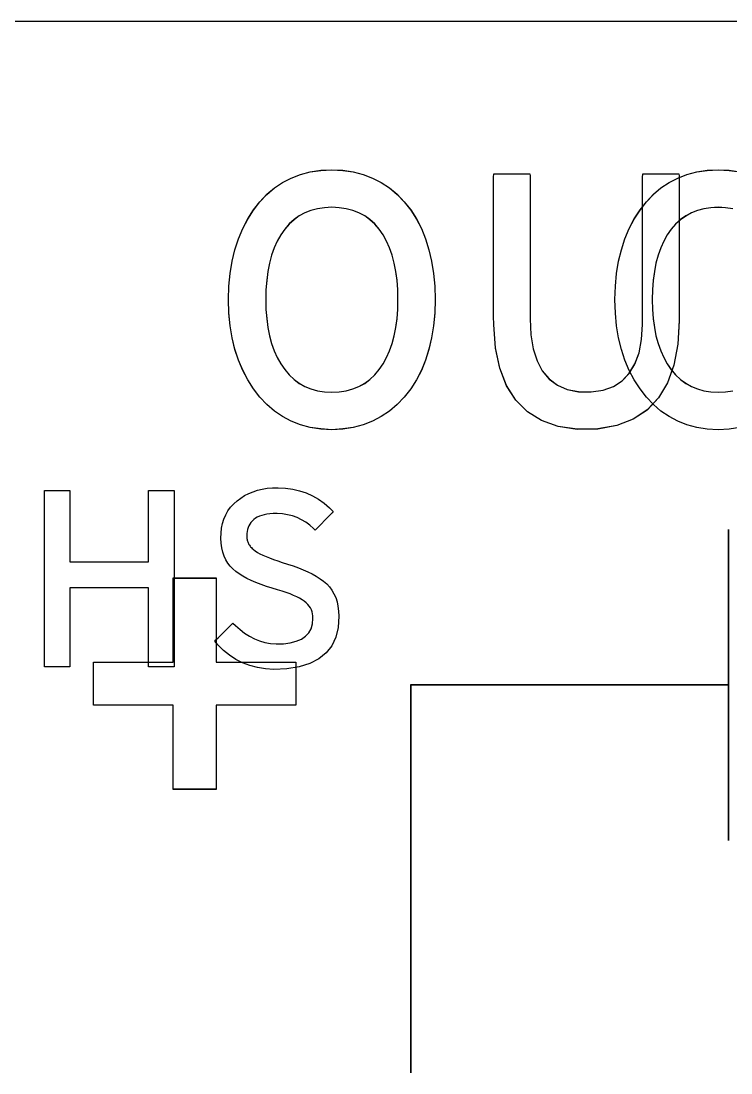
# Model space of a CAD drawing. Extents: x 1 to 47.7, y 0.2 to 35.
# Drawn here: x 27.9248 to 28.1985, y 10.189 to 10.5947 of the extents above; entities that cross this region are included whole.
import ezdxf

# ---------------------------------------------------------------- set-up
doc = ezdxf.new("R2010")
doc.units = 0
doc.header["$MEASUREMENT"] = 0
for name, color, linetype in [('7_2___8__INDEPENDENT_INPUT', 7, 'CONTINUOUS'), ('7_3___8__OPTOISO_INDEPENDE', 7, 'CONTINUOUS'), ('7_4___24__OPTOISO_INDEPEND', 7, 'CONTINUOUS'), ('7_5___8__INDEPENDENT_INPUT', 7, 'CONTINUOUS'), ('7_6____8__INDEPENDENT_INPU', 7, 'CONTINUOUS'), ('7_7____8__OPTOISO_INDEPEND', 7, 'CONTINUOUS'), ('7_8____8__OPTOISO_INDEPEND', 7, 'CONTINUOUS'), ('8_0_____DWG', 7, 'CONTINUOUS')]:
    doc.layers.add(name, color=color, linetype=linetype)

msp = doc.modelspace()

# ---------------------------------------------------------------- linework, layer by layer
at = {"layer": '7_2___8__INDEPENDENT_INPUT'}
for points in [[(28.0845, 10.48728), (28.08432, 10.48211), (28.08386, 10.47718), (28.08311, 10.47251), (28.08207, 10.46809), (28.08075, 10.46391), (28.07914, 10.45999), (28.07724, 10.45631), (28.07505, 10.45289), (28.07257, 10.44969), (28.06983, 10.4468), (28.06687, 10.4443), (28.0637, 10.44216), (28.06031, 10.4404), (28.0567, 10.43901), (28.05287, 10.438), (28.04882, 10.43736), (28.04456, 10.43709), (28.04032, 10.43736), (28.03632, 10.438), (28.03253, 10.43901), (28.02896, 10.4404), (28.02562, 10.44216), (28.02249, 10.4443), (28.01959, 10.4468), (28.01691, 10.44969), (28.01442, 10.45289), (28.01218, 10.45631), (28.01024, 10.45999), (28.00859, 10.46391), (28.00723, 10.46809), (28.00617, 10.47251), (28.0054, 10.47718), (28.00493, 10.48211), (28.00475, 10.48728), (28.00493, 10.49245), (28.0054, 10.49738), (28.00617, 10.50207), (28.00723, 10.50651), (28.00859, 10.51071), (28.01024, 10.51467), (28.01218, 10.51838), (28.01442, 10.52185), (28.01691, 10.52505), (28.01959, 10.52789), (28.02249, 10.53035), (28.02562, 10.53245), (28.02896, 10.53418), (28.03253, 10.53554), (28.03632, 10.53653), (28.04032, 10.53714), (28.04456, 10.53739), (28.04882, 10.53714), (28.05287, 10.53653), (28.0567, 10.53554), (28.06031, 10.53418), (28.0637, 10.53245), (28.06687, 10.53035), (28.06983, 10.52789), (28.07257, 10.52505), (28.07505, 10.52185), (28.07724, 10.51838), (28.07914, 10.51467), (28.08075, 10.51071), (28.08207, 10.50651), (28.08311, 10.50207), (28.08386, 10.49738), (28.08432, 10.49245)], [(28.17856, 10.47916), (28.178, 10.47004), (28.17648, 10.46204), (28.17401, 10.45515), (28.17057, 10.44936), (28.16617, 10.4447), (28.16081, 10.44114), (28.1545, 10.43869), (28.14722, 10.43736), (28.13919, 10.43724), (28.13185, 10.43838), (28.12546, 10.44064), (28.12001, 10.44401), (28.11552, 10.44849), (28.11198, 10.45409), (28.10938, 10.4608), (28.10774, 10.46862), (28.10704, 10.47756), (28.10701, 10.48085), (28.10701, 10.48585), (28.10701, 10.49351), (28.10701, 10.50276), (28.10701, 10.51255), (28.10701, 10.5218), (28.10701, 10.52946), (28.10701, 10.53446), (28.10704, 10.53583), (28.10776, 10.53583), (28.10931, 10.53583), (28.11142, 10.53583), (28.11382, 10.53583), (28.11625, 10.53583), (28.11844, 10.53583), (28.12012, 10.53583), (28.12103, 10.53583), (28.12112, 10.53505), (28.12112, 10.53074), (28.12112, 10.52357), (28.12112, 10.51461), (28.12112, 10.50491), (28.12112, 10.49553), (28.12112, 10.48751), (28.12112, 10.48193), (28.12112, 10.47984), (28.12141, 10.47369), (28.12229, 10.4683), (28.12374, 10.46367), (28.12578, 10.45978), (28.1284, 10.45665), (28.1316, 10.45427), (28.13539, 10.45264), (28.13976, 10.45176), (28.14465, 10.45168), (28.14922, 10.45238), (28.15318, 10.45381), (28.15655, 10.45596), (28.15933, 10.45884), (28.1615, 10.46245), (28.16308, 10.46679), (28.16407, 10.47185), (28.16445, 10.47764), (28.16446, 10.48028), (28.16446, 10.48533), (28.16446, 10.49307), (28.16446, 10.50242), (28.16446, 10.51231), (28.16446, 10.52166), (28.16446, 10.52939), (28.16446, 10.53445), (28.16448, 10.53583), (28.1652, 10.53583), (28.16675, 10.53583), (28.16886, 10.53583), (28.17126, 10.53583), (28.17369, 10.53583), (28.17588, 10.53583), (28.17756, 10.53583), (28.17847, 10.53583), (28.17856, 10.53505), (28.17856, 10.53068), (28.17856, 10.52343), (28.17856, 10.51436), (28.17856, 10.50454), (28.17856, 10.49504), (28.17856, 10.48693), (28.17856, 10.48128)], [(28.07012, 10.48728), (28.07003, 10.4911), (28.06977, 10.49472), (28.06932, 10.49814), (28.0687, 10.50137), (28.0679, 10.5044), (28.06691, 10.50723), (28.06575, 10.50986), (28.06442, 10.5123), (28.0629, 10.5145), (28.0612, 10.51644), (28.05933, 10.51812), (28.05729, 10.51955), (28.05508, 10.52073), (28.0527, 10.52165), (28.05016, 10.52232), (28.04744, 10.52273), (28.04456, 10.52289), (28.04173, 10.52273), (28.03907, 10.52232), (28.03656, 10.52165), (28.03422, 10.52073), (28.03204, 10.51955), (28.03003, 10.51812), (28.02817, 10.51644), (28.02648, 10.5145), (28.02494, 10.5123), (28.02357, 10.50986), (28.02239, 10.50723), (28.02139, 10.5044), (28.02058, 10.50137), (28.01994, 10.49814), (28.01949, 10.49472), (28.01922, 10.4911), (28.01912, 10.48728), (28.01922, 10.4835), (28.01949, 10.47993), (28.01994, 10.47654), (28.02058, 10.47335), (28.02139, 10.47035), (28.02239, 10.46755), (28.02357, 10.46494), (28.02494, 10.46252), (28.02648, 10.46027), (28.02817, 10.45824), (28.03003, 10.45648), (28.03204, 10.45499), (28.03422, 10.45377), (28.03656, 10.45282), (28.03907, 10.45214), (28.04173, 10.45173), (28.04456, 10.4516), (28.04744, 10.45173), (28.05016, 10.45214), (28.0527, 10.45282), (28.05508, 10.45377), (28.05729, 10.45499), (28.05933, 10.45648), (28.0612, 10.45824), (28.0629, 10.46027), (28.06442, 10.46252), (28.06575, 10.46494), (28.06691, 10.46755), (28.0679, 10.47035), (28.0687, 10.47335), (28.06932, 10.47654), (28.06977, 10.47993), (28.07003, 10.4835)]]:
    msp.add_lwpolyline(points, close=True, dxfattribs=at)
for points in [[(28.19752, 10.39861), (28.19752, 10.27862)], [(28.19752, 10.33862), (28.07502, 10.33862), (28.07502, 10.18898)]]:
    msp.add_lwpolyline(points, dxfattribs=at)
at = {"layer": '7_3___8__OPTOISO_INDEPENDE'}
for points in [[(28.0845, 10.48728), (28.08432, 10.48211), (28.08386, 10.47718), (28.08311, 10.47251), (28.08207, 10.46809), (28.08075, 10.46391), (28.07914, 10.45999), (28.07724, 10.45631), (28.07505, 10.45289), (28.07257, 10.44969), (28.06983, 10.4468), (28.06687, 10.4443), (28.0637, 10.44216), (28.06031, 10.4404), (28.0567, 10.43901), (28.05287, 10.438), (28.04882, 10.43736), (28.04456, 10.43709), (28.04032, 10.43736), (28.03632, 10.438), (28.03253, 10.43901), (28.02896, 10.4404), (28.02562, 10.44216), (28.02249, 10.4443), (28.01959, 10.4468), (28.01691, 10.44969), (28.01442, 10.45289), (28.01218, 10.45631), (28.01024, 10.45999), (28.00859, 10.46391), (28.00723, 10.46809), (28.00617, 10.47251), (28.0054, 10.47718), (28.00493, 10.48211), (28.00475, 10.48728), (28.00493, 10.49245), (28.0054, 10.49738), (28.00617, 10.50207), (28.00723, 10.50651), (28.00859, 10.51071), (28.01024, 10.51467), (28.01218, 10.51838), (28.01442, 10.52185), (28.01691, 10.52505), (28.01959, 10.52789), (28.02249, 10.53035), (28.02562, 10.53245), (28.02896, 10.53418), (28.03253, 10.53554), (28.03632, 10.53653), (28.04032, 10.53714), (28.04456, 10.53739), (28.04882, 10.53714), (28.05287, 10.53653), (28.0567, 10.53554), (28.06031, 10.53418), (28.0637, 10.53245), (28.06687, 10.53035), (28.06983, 10.52789), (28.07257, 10.52505), (28.07505, 10.52185), (28.07724, 10.51838), (28.07914, 10.51467), (28.08075, 10.51071), (28.08207, 10.50651), (28.08311, 10.50207), (28.08386, 10.49738), (28.08432, 10.49245)], [(28.17856, 10.47916), (28.178, 10.47004), (28.17648, 10.46204), (28.17401, 10.45515), (28.17057, 10.44936), (28.16617, 10.4447), (28.16081, 10.44114), (28.1545, 10.43869), (28.14722, 10.43736), (28.13919, 10.43724), (28.13185, 10.43838), (28.12546, 10.44064), (28.12001, 10.44401), (28.11552, 10.44849), (28.11198, 10.45409), (28.10938, 10.4608), (28.10774, 10.46862), (28.10704, 10.47756), (28.10701, 10.48085), (28.10701, 10.48585), (28.10701, 10.49351), (28.10701, 10.50276), (28.10701, 10.51255), (28.10701, 10.5218), (28.10701, 10.52946), (28.10701, 10.53446), (28.10704, 10.53583), (28.10776, 10.53583), (28.10931, 10.53583), (28.11142, 10.53583), (28.11382, 10.53583), (28.11625, 10.53583), (28.11844, 10.53583), (28.12012, 10.53583), (28.12103, 10.53583), (28.12112, 10.53505), (28.12112, 10.53074), (28.12112, 10.52357), (28.12112, 10.51461), (28.12112, 10.50491), (28.12112, 10.49553), (28.12112, 10.48751), (28.12112, 10.48193), (28.12112, 10.47984), (28.12141, 10.47369), (28.12229, 10.4683), (28.12374, 10.46367), (28.12578, 10.45978), (28.1284, 10.45665), (28.1316, 10.45427), (28.13539, 10.45264), (28.13976, 10.45176), (28.14465, 10.45168), (28.14922, 10.45238), (28.15318, 10.45381), (28.15655, 10.45596), (28.15933, 10.45884), (28.1615, 10.46245), (28.16308, 10.46679), (28.16407, 10.47185), (28.16445, 10.47764), (28.16446, 10.48028), (28.16446, 10.48533), (28.16446, 10.49307), (28.16446, 10.50242), (28.16446, 10.51231), (28.16446, 10.52166), (28.16446, 10.52939), (28.16446, 10.53445), (28.16448, 10.53583), (28.1652, 10.53583), (28.16675, 10.53583), (28.16886, 10.53583), (28.17126, 10.53583), (28.17369, 10.53583), (28.17588, 10.53583), (28.17756, 10.53583), (28.17847, 10.53583), (28.17856, 10.53505), (28.17856, 10.53068), (28.17856, 10.52343), (28.17856, 10.51436), (28.17856, 10.50454), (28.17856, 10.49504), (28.17856, 10.48693), (28.17856, 10.48128)], [(28.07012, 10.48728), (28.07003, 10.4911), (28.06977, 10.49472), (28.06932, 10.49814), (28.0687, 10.50137), (28.0679, 10.5044), (28.06691, 10.50723), (28.06575, 10.50986), (28.06442, 10.5123), (28.0629, 10.5145), (28.0612, 10.51644), (28.05933, 10.51812), (28.05729, 10.51955), (28.05508, 10.52073), (28.0527, 10.52165), (28.05016, 10.52232), (28.04744, 10.52273), (28.04456, 10.52289), (28.04173, 10.52273), (28.03907, 10.52232), (28.03656, 10.52165), (28.03422, 10.52073), (28.03204, 10.51955), (28.03003, 10.51812), (28.02817, 10.51644), (28.02648, 10.5145), (28.02494, 10.5123), (28.02357, 10.50986), (28.02239, 10.50723), (28.02139, 10.5044), (28.02058, 10.50137), (28.01994, 10.49814), (28.01949, 10.49472), (28.01922, 10.4911), (28.01912, 10.48728), (28.01922, 10.4835), (28.01949, 10.47993), (28.01994, 10.47654), (28.02058, 10.47335), (28.02139, 10.47035), (28.02239, 10.46755), (28.02357, 10.46494), (28.02494, 10.46252), (28.02648, 10.46027), (28.02817, 10.45824), (28.03003, 10.45648), (28.03204, 10.45499), (28.03422, 10.45377), (28.03656, 10.45282), (28.03907, 10.45214), (28.04173, 10.45173), (28.04456, 10.4516), (28.04744, 10.45173), (28.05016, 10.45214), (28.0527, 10.45282), (28.05508, 10.45377), (28.05729, 10.45499), (28.05933, 10.45648), (28.0612, 10.45824), (28.0629, 10.46027), (28.06442, 10.46252), (28.06575, 10.46494), (28.06691, 10.46755), (28.0679, 10.47035), (28.0687, 10.47335), (28.06932, 10.47654), (28.06977, 10.47993), (28.07003, 10.4835)]]:
    msp.add_lwpolyline(points, close=True, dxfattribs=at)
for points in [[(28.19752, 10.39861), (28.19752, 10.27862)], [(28.19752, 10.33862), (28.07502, 10.33862), (28.07502, 10.18898)]]:
    msp.add_lwpolyline(points, dxfattribs=at)
at = {"layer": '7_4___24__OPTOISO_INDEPEND'}
for points in [[(28.0845, 10.4873), (28.08432, 10.48213), (28.08386, 10.4772), (28.08311, 10.47253), (28.08207, 10.46811), (28.08075, 10.46393), (28.07914, 10.46001), (28.07724, 10.45633), (28.07505, 10.45291), (28.07257, 10.44971), (28.06983, 10.44682), (28.06687, 10.44432), (28.0637, 10.44218), (28.06031, 10.44042), (28.0567, 10.43903), (28.05287, 10.43802), (28.04882, 10.43738), (28.04456, 10.43711), (28.04032, 10.43738), (28.03632, 10.43802), (28.03253, 10.43903), (28.02896, 10.44042), (28.02562, 10.44218), (28.02249, 10.44432), (28.01959, 10.44682), (28.01691, 10.44971), (28.01442, 10.45291), (28.01218, 10.45633), (28.01024, 10.46001), (28.00859, 10.46393), (28.00723, 10.46811), (28.00617, 10.47253), (28.0054, 10.4772), (28.00493, 10.48213), (28.00475, 10.4873), (28.00493, 10.49247), (28.0054, 10.4974), (28.00617, 10.50209), (28.00723, 10.50653), (28.00859, 10.51073), (28.01024, 10.51469), (28.01218, 10.5184), (28.01442, 10.52187), (28.01691, 10.52507), (28.01959, 10.52791), (28.02249, 10.53037), (28.02562, 10.53247), (28.02896, 10.5342), (28.03253, 10.53556), (28.03632, 10.53655), (28.04032, 10.53717), (28.04456, 10.53741), (28.04882, 10.53717), (28.05287, 10.53655), (28.0567, 10.53556), (28.06031, 10.5342), (28.0637, 10.53247), (28.06687, 10.53037), (28.06983, 10.52791), (28.07257, 10.52507), (28.07505, 10.52187), (28.07724, 10.5184), (28.07914, 10.51469), (28.08075, 10.51073), (28.08207, 10.50653), (28.08311, 10.50209), (28.08386, 10.4974), (28.08432, 10.49247)], [(28.17856, 10.47918), (28.178, 10.47006), (28.17648, 10.46206), (28.17401, 10.45517), (28.17057, 10.44938), (28.16617, 10.44472), (28.16081, 10.44116), (28.1545, 10.43871), (28.14722, 10.43738), (28.13919, 10.43726), (28.13185, 10.4384), (28.12546, 10.44066), (28.12001, 10.44403), (28.11552, 10.44851), (28.11198, 10.45411), (28.10938, 10.46082), (28.10774, 10.46864), (28.10704, 10.47758), (28.10701, 10.48087), (28.10701, 10.48587), (28.10701, 10.49353), (28.10701, 10.50278), (28.10701, 10.51257), (28.10701, 10.52182), (28.10701, 10.52948), (28.10701, 10.53448), (28.10704, 10.53585), (28.10776, 10.53585), (28.10931, 10.53585), (28.11142, 10.53585), (28.11382, 10.53585), (28.11625, 10.53585), (28.11844, 10.53585), (28.12012, 10.53585), (28.12103, 10.53585), (28.12112, 10.53508), (28.12112, 10.53076), (28.12112, 10.5236), (28.12112, 10.51463), (28.12112, 10.50493), (28.12112, 10.49555), (28.12112, 10.48754), (28.12112, 10.48195), (28.12112, 10.47986), (28.12141, 10.47371), (28.12229, 10.46832), (28.12374, 10.46369), (28.12578, 10.4598), (28.1284, 10.45667), (28.1316, 10.45429), (28.13539, 10.45266), (28.13976, 10.45178), (28.14465, 10.4517), (28.14922, 10.4524), (28.15318, 10.45383), (28.15655, 10.45598), (28.15933, 10.45886), (28.1615, 10.46247), (28.16308, 10.46681), (28.16407, 10.47187), (28.16445, 10.47766), (28.16446, 10.4803), (28.16446, 10.48535), (28.16446, 10.49309), (28.16446, 10.50244), (28.16446, 10.51233), (28.16446, 10.52168), (28.16446, 10.52942), (28.16446, 10.53447), (28.16448, 10.53585), (28.1652, 10.53585), (28.16675, 10.53585), (28.16886, 10.53585), (28.17126, 10.53585), (28.17369, 10.53585), (28.17588, 10.53585), (28.17756, 10.53585), (28.17847, 10.53585), (28.17856, 10.53507), (28.17856, 10.5307), (28.17856, 10.52345), (28.17856, 10.51438), (28.17856, 10.50456), (28.17856, 10.49506), (28.17856, 10.48695), (28.17856, 10.4813)], [(28.07012, 10.4873), (28.07003, 10.49112), (28.06977, 10.49474), (28.06932, 10.49816), (28.0687, 10.50139), (28.0679, 10.50442), (28.06691, 10.50725), (28.06575, 10.50988), (28.06442, 10.51232), (28.0629, 10.51452), (28.0612, 10.51646), (28.05933, 10.51814), (28.05729, 10.51957), (28.05508, 10.52075), (28.0527, 10.52167), (28.05016, 10.52233), (28.04744, 10.52275), (28.04456, 10.52291), (28.04173, 10.52275), (28.03907, 10.52233), (28.03656, 10.52167), (28.03422, 10.52075), (28.03204, 10.51957), (28.03003, 10.51814), (28.02817, 10.51646), (28.02648, 10.51452), (28.02494, 10.51232), (28.02357, 10.50988), (28.02239, 10.50725), (28.02139, 10.50442), (28.02058, 10.50139), (28.01994, 10.49816), (28.01949, 10.49474), (28.01922, 10.49112), (28.01912, 10.4873), (28.01922, 10.48352), (28.01949, 10.47995), (28.01994, 10.47656), (28.02058, 10.47337), (28.02139, 10.47037), (28.02239, 10.46757), (28.02357, 10.46496), (28.02494, 10.46254), (28.02648, 10.46029), (28.02817, 10.45826), (28.03003, 10.4565), (28.03204, 10.45501), (28.03422, 10.45379), (28.03656, 10.45284), (28.03907, 10.45216), (28.04173, 10.45175), (28.04456, 10.45162), (28.04744, 10.45175), (28.05016, 10.45216), (28.0527, 10.45284), (28.05508, 10.45379), (28.05729, 10.45501), (28.05933, 10.4565), (28.0612, 10.45826), (28.0629, 10.46029), (28.06442, 10.46254), (28.06575, 10.46496), (28.06691, 10.46757), (28.0679, 10.47037), (28.0687, 10.47337), (28.06932, 10.47656), (28.06977, 10.47995), (28.07003, 10.48352)], [(28.04731, 10.36516), (28.04703, 10.36087), (28.04612, 10.35707), (28.04456, 10.35378), (28.04237, 10.35099), (28.03954, 10.3487), (28.03607, 10.3469), (28.03196, 10.34561), (28.02721, 10.34481), (28.02226, 10.34456), (28.01902, 10.34482), (28.01593, 10.34534), (28.01301, 10.34613), (28.01023, 10.34719), (28.00762, 10.34851), (28.00516, 10.3501), (28.00286, 10.35196), (28.00071, 10.35408), (27.9995, 10.35557), (27.99992, 10.356), (28.00073, 10.3568), (28.00179, 10.35785), (28.00297, 10.35903), (28.00416, 10.36021), (28.00522, 10.36128), (28.00604, 10.36209), (28.00649, 10.36254), (28.00749, 10.36159), (28.00921, 10.35999), (28.011, 10.3586), (28.01286, 10.35741), (28.01479, 10.35642), (28.01678, 10.35564), (28.01884, 10.35506), (28.02097, 10.35468), (28.02316, 10.35451), (28.02595, 10.35457), (28.02861, 10.3549), (28.03091, 10.35548), (28.03287, 10.35631), (28.03447, 10.3574), (28.03572, 10.35875), (28.03662, 10.36035), (28.03716, 10.36221), (28.03735, 10.36433), (28.03732, 10.36526), (28.0372, 10.36609), (28.03699, 10.36689), (28.03671, 10.36765), (28.03634, 10.36838), (28.03588, 10.36907), (28.03534, 10.36972), (28.03472, 10.37034), (28.03401, 10.37093), (28.03316, 10.37151), (28.03218, 10.37208), (28.03108, 10.37265), (28.02985, 10.37321), (28.02849, 10.37376), (28.02701, 10.37431), (28.02541, 10.37485), (28.02367, 10.37539), (28.02167, 10.37596), (28.01943, 10.37665), (28.01733, 10.37737), (28.01537, 10.37813), (28.01354, 10.37893), (28.01184, 10.37976), (28.01028, 10.38062), (28.00886, 10.38152), (28.00757, 10.38246), (28.0064, 10.38342), (28.00537, 10.38447), (28.00446, 10.38564), (28.0037, 10.38694), (28.00306, 10.38835), (28.00256, 10.38989), (28.00219, 10.39155), (28.00195, 10.39333), (28.00185, 10.39523), (28.0019, 10.39722), (28.00211, 10.39912), (28.00249, 10.40093), (28.00302, 10.40264), (28.00371, 10.40425), (28.00457, 10.40576), (28.00559, 10.40717), (28.00676, 10.40848), (28.0081, 10.40969), (28.0095, 10.41075), (28.01099, 10.41168), (28.01256, 10.41249), (28.01422, 10.41317), (28.01596, 10.41373), (28.01779, 10.41417), (28.0197, 10.41449), (28.0217, 10.41468), (28.02387, 10.41474), (28.02676, 10.41458), (28.02954, 10.41419), (28.0322, 10.41357), (28.03475, 10.41271), (28.03717, 10.41161), (28.03948, 10.41029), (28.04167, 10.40873), (28.04374, 10.40693), (28.04513, 10.40549), (28.04475, 10.40509), (28.04399, 10.4043), (28.04296, 10.40324), (28.0418, 10.40204), (28.04063, 10.40082), (28.03956, 10.39971), (28.03872, 10.39884), (28.03824, 10.39834), (28.03751, 10.39895), (28.03608, 10.40027), (28.03455, 10.40141), (28.03293, 10.40239), (28.03123, 10.40321), (28.02943, 10.40385), (28.02755, 10.40433), (28.02557, 10.40464), (28.02351, 10.40478), (28.02195, 10.40476), (28.02073, 10.40467), (28.0196, 10.40452), (28.01855, 10.40432), (28.01758, 10.40405), (28.01669, 10.40373), (28.01588, 10.40336), (28.01515, 10.40292), (28.0145, 10.40243), (28.01394, 10.40187), (28.01343, 10.40128), (28.013, 10.40066), (28.01263, 10.4), (28.01233, 10.39932), (28.0121, 10.3986), (28.01193, 10.39786), (28.01183, 10.39708), (28.0118, 10.3963), (28.01181, 10.3959), (28.01184, 10.39552), (28.01188, 10.39515), (28.01194, 10.3948), (28.01201, 10.39445), (28.01211, 10.39412), (28.01222, 10.3938), (28.01234, 10.3935), (28.01249, 10.39319), (28.01265, 10.39287), (28.01284, 10.39255), (28.01306, 10.39224), (28.01331, 10.39193), (28.01359, 10.39162), (28.01389, 10.39132), (28.01422, 10.39102), (28.01458, 10.39072), (28.01511, 10.39033), (28.01594, 10.3898), (28.01691, 10.38926), (28.01801, 10.38872), (28.01924, 10.38817), (28.02061, 10.38762), (28.0221, 10.38706), (28.02373, 10.38649), (28.0255, 10.38593), (28.02757, 10.3853), (28.02969, 10.38461), (28.0317, 10.38388), (28.0336, 10.38311), (28.03538, 10.3823), (28.03705, 10.38145), (28.03862, 10.38056), (28.04007, 10.37963), (28.04141, 10.37867), (28.04263, 10.37763), (28.04371, 10.37649), (28.04465, 10.37522), (28.04545, 10.37384), (28.0461, 10.37234), (28.04662, 10.37072), (28.04699, 10.36898), (28.04722, 10.36713)]]:
    msp.add_lwpolyline(points, close=True, dxfattribs=at)
for points in [[(27.97397, 10.34563), (27.97397, 10.37616), (27.94363, 10.37616), (27.94363, 10.34563), (27.93377, 10.34563), (27.93377, 10.41366), (27.94363, 10.41366), (27.94363, 10.38612), (27.97397, 10.38612), (27.97397, 10.41366), (27.98385, 10.41366), (27.98385, 10.34563), (27.97397, 10.34563)], [(28.19752, 10.39863), (28.19752, 10.27863)], [(28.19752, 10.33863), (28.07502, 10.33863), (28.07502, 10.18898)]]:
    msp.add_lwpolyline(points, dxfattribs=at)
at = {"layer": '7_5___8__INDEPENDENT_INPUT'}
for points in [[(28.2019, 10.43801), (28.19786, 10.43737), (28.19359, 10.43711), (28.18936, 10.43737), (28.18535, 10.43801), (28.18156, 10.43903), (28.178, 10.44041), (28.17465, 10.44217), (28.17153, 10.44431), (28.16863, 10.44682), (28.16594, 10.4497), (28.16346, 10.4529), (28.16122, 10.45633), (28.15927, 10.46), (28.15762, 10.46393), (28.15627, 10.4681), (28.1552, 10.47252), (28.15444, 10.4772), (28.15396, 10.48212), (28.15378, 10.48729), (28.15396, 10.49247), (28.15444, 10.4974), (28.1552, 10.50208), (28.15627, 10.50653), (28.15762, 10.51073), (28.15927, 10.51468), (28.16122, 10.51839), (28.16346, 10.52186), (28.16594, 10.52506), (28.16863, 10.5279), (28.17153, 10.53037), (28.17465, 10.53247), (28.178, 10.53419), (28.18156, 10.53555), (28.18535, 10.53654), (28.18936, 10.53716), (28.19359, 10.53741), (28.19786, 10.53716), (28.2019, 10.53654)], [(28.19919, 10.52233), (28.19647, 10.52274), (28.19359, 10.5229), (28.19076, 10.52274), (28.1881, 10.52233), (28.1856, 10.52166), (28.18326, 10.52074), (28.18108, 10.51957), (28.17906, 10.51814), (28.1772, 10.51645), (28.17551, 10.51452), (28.17397, 10.51231), (28.17261, 10.50988), (28.17143, 10.50724), (28.17043, 10.50441), (28.16961, 10.50138), (28.16898, 10.49816), (28.16852, 10.49473), (28.16825, 10.49111), (28.16816, 10.48729), (28.16825, 10.48352), (28.16852, 10.47994), (28.16898, 10.47655), (28.16961, 10.47336), (28.17043, 10.47037), (28.17143, 10.46756), (28.17261, 10.46495), (28.17397, 10.46253), (28.17551, 10.46028), (28.1772, 10.45825), (28.17906, 10.45649), (28.18108, 10.455), (28.18326, 10.45378), (28.1856, 10.45283), (28.1881, 10.45215), (28.19076, 10.45175), (28.19359, 10.45161), (28.19647, 10.45175), (28.19919, 10.45215)], [(28.1975, 10.39864), (28.1975, 10.27863)], [(28.19752, 10.33864), (28.07493, 10.33864), (28.07493, 10.18897)]]:
    msp.add_lwpolyline(points, dxfattribs=at)
at = {"layer": '7_6____8__INDEPENDENT_INPU'}
for points in [[(28.0845, 10.48728), (28.08432, 10.48211), (28.08386, 10.47719), (28.08311, 10.47252), (28.08207, 10.46809), (28.08075, 10.46392), (28.07914, 10.45999), (28.07724, 10.45632), (28.07505, 10.45289), (28.07257, 10.44969), (28.06983, 10.44681), (28.06687, 10.4443), (28.0637, 10.44217), (28.06031, 10.44041), (28.0567, 10.43902), (28.05287, 10.43801), (28.04882, 10.43737), (28.04456, 10.4371), (28.04032, 10.43737), (28.03632, 10.43801), (28.03253, 10.43902), (28.02896, 10.44041), (28.02562, 10.44217), (28.02249, 10.4443), (28.01959, 10.44681), (28.01691, 10.44969), (28.01442, 10.45289), (28.01218, 10.45632), (28.01024, 10.45999), (28.00859, 10.46392), (28.00723, 10.46809), (28.00617, 10.47252), (28.0054, 10.47719), (28.00493, 10.48211), (28.00475, 10.48728), (28.00493, 10.49246), (28.0054, 10.49739), (28.00617, 10.50208), (28.00723, 10.50652), (28.00859, 10.51072), (28.01024, 10.51468), (28.01218, 10.51839), (28.01442, 10.52186), (28.01691, 10.52506), (28.01959, 10.52789), (28.02249, 10.53036), (28.02562, 10.53246), (28.02896, 10.53419), (28.03253, 10.53554), (28.03632, 10.53653), (28.04032, 10.53715), (28.04456, 10.5374), (28.04882, 10.53715), (28.05287, 10.53653), (28.0567, 10.53554), (28.06031, 10.53419), (28.0637, 10.53246), (28.06687, 10.53036), (28.06983, 10.52789), (28.07257, 10.52506), (28.07505, 10.52186), (28.07724, 10.51839), (28.07914, 10.51468), (28.08075, 10.51072), (28.08207, 10.50652), (28.08311, 10.50208), (28.08386, 10.49739), (28.08432, 10.49246)], [(28.17856, 10.47917), (28.178, 10.47005), (28.17648, 10.46204), (28.17401, 10.45515), (28.17057, 10.44937), (28.16617, 10.4447), (28.16081, 10.44115), (28.1545, 10.4387), (28.14722, 10.43737), (28.13919, 10.43725), (28.13185, 10.43839), (28.12546, 10.44065), (28.12001, 10.44402), (28.11552, 10.4485), (28.11198, 10.4541), (28.10938, 10.4608), (28.10774, 10.46863), (28.10704, 10.47756), (28.10701, 10.48086), (28.10701, 10.48586), (28.10701, 10.49352), (28.10701, 10.50277), (28.10701, 10.51256), (28.10701, 10.52181), (28.10701, 10.52947), (28.10701, 10.53447), (28.10704, 10.53584), (28.10776, 10.53584), (28.10931, 10.53584), (28.11142, 10.53584), (28.11382, 10.53584), (28.11625, 10.53584), (28.11844, 10.53584), (28.12012, 10.53584), (28.12103, 10.53584), (28.12112, 10.53506), (28.12112, 10.53075), (28.12112, 10.52358), (28.12112, 10.51462), (28.12112, 10.50492), (28.12112, 10.49553), (28.12112, 10.48752), (28.12112, 10.48194), (28.12112, 10.47984), (28.12141, 10.4737), (28.12229, 10.46831), (28.12374, 10.46367), (28.12578, 10.45979), (28.1284, 10.45665), (28.1316, 10.45427), (28.13539, 10.45264), (28.13976, 10.45177), (28.14465, 10.45168), (28.14922, 10.45238), (28.15318, 10.45381), (28.15655, 10.45597), (28.15933, 10.45885), (28.1615, 10.46246), (28.16308, 10.4668), (28.16407, 10.47186), (28.16445, 10.47765), (28.16446, 10.48028), (28.16446, 10.48534), (28.16446, 10.49307), (28.16446, 10.50242), (28.16446, 10.51231), (28.16446, 10.52166), (28.16446, 10.5294), (28.16446, 10.53445), (28.16448, 10.53584), (28.1652, 10.53584), (28.16675, 10.53584), (28.16886, 10.53584), (28.17126, 10.53584), (28.17369, 10.53584), (28.17588, 10.53584), (28.17756, 10.53584), (28.17847, 10.53584), (28.17856, 10.53505), (28.17856, 10.53069), (28.17856, 10.52343), (28.17856, 10.51436), (28.17856, 10.50454), (28.17856, 10.49504), (28.17856, 10.48694), (28.17856, 10.48129)], [(28.07012, 10.48728), (28.07003, 10.4911), (28.06977, 10.49473), (28.06932, 10.49815), (28.0687, 10.50138), (28.0679, 10.5044), (28.06691, 10.50724), (28.06575, 10.50987), (28.06442, 10.5123), (28.0629, 10.51451), (28.0612, 10.51645), (28.05933, 10.51813), (28.05729, 10.51956), (28.05508, 10.52073), (28.0527, 10.52165), (28.05016, 10.52232), (28.04744, 10.52273), (28.04456, 10.52289), (28.04173, 10.52273), (28.03907, 10.52232), (28.03656, 10.52165), (28.03422, 10.52073), (28.03204, 10.51956), (28.03003, 10.51813), (28.02817, 10.51645), (28.02648, 10.51451), (28.02494, 10.5123), (28.02357, 10.50987), (28.02239, 10.50724), (28.02139, 10.5044), (28.02058, 10.50138), (28.01994, 10.49815), (28.01949, 10.49473), (28.01922, 10.4911), (28.01912, 10.48728), (28.01922, 10.48351), (28.01949, 10.47993), (28.01994, 10.47655), (28.02058, 10.47336), (28.02139, 10.47036), (28.02239, 10.46755), (28.02357, 10.46494), (28.02494, 10.46253), (28.02648, 10.46027), (28.02817, 10.45824), (28.03003, 10.45648), (28.03204, 10.45499), (28.03422, 10.45377), (28.03656, 10.45282), (28.03907, 10.45215), (28.04173, 10.45174), (28.04456, 10.45161), (28.04744, 10.45174), (28.05016, 10.45215), (28.0527, 10.45282), (28.05508, 10.45377), (28.05729, 10.45499), (28.05933, 10.45648), (28.0612, 10.45824), (28.0629, 10.46027), (28.06442, 10.46253), (28.06575, 10.46494), (28.06691, 10.46755), (28.0679, 10.47036), (28.0687, 10.47336), (28.06932, 10.47655), (28.06977, 10.47993), (28.07003, 10.48351)]]:
    msp.add_lwpolyline(points, close=True, dxfattribs=at)
for points in [[(28.19752, 10.39861), (28.19752, 10.27862)], [(27.99996, 10.33085), (27.99996, 10.29838), (27.98338, 10.29838), (27.98338, 10.33085), (27.95275, 10.33085), (27.95275, 10.34744), (27.98338, 10.34744), (27.98338, 10.37991), (27.99996, 10.37991), (27.99996, 10.34744), (28.03071, 10.34744), (28.03071, 10.33085), (27.99996, 10.33085)], [(28.19752, 10.33862), (28.07502, 10.33862), (28.07502, 10.18898)]]:
    msp.add_lwpolyline(points, dxfattribs=at)
at = {"layer": '7_7____8__OPTOISO_INDEPEND'}
for points in [[(28.0845, 10.48728), (28.08432, 10.48211), (28.08386, 10.47718), (28.08311, 10.47251), (28.08207, 10.46809), (28.08075, 10.46391), (28.07914, 10.45999), (28.07724, 10.45631), (28.07505, 10.45289), (28.07257, 10.44969), (28.06983, 10.4468), (28.06687, 10.4443), (28.0637, 10.44216), (28.06031, 10.4404), (28.0567, 10.43901), (28.05287, 10.438), (28.04882, 10.43736), (28.04456, 10.43709), (28.04032, 10.43736), (28.03632, 10.438), (28.03253, 10.43901), (28.02896, 10.4404), (28.02562, 10.44216), (28.02249, 10.4443), (28.01959, 10.4468), (28.01691, 10.44969), (28.01442, 10.45289), (28.01218, 10.45631), (28.01024, 10.45999), (28.00859, 10.46391), (28.00723, 10.46809), (28.00617, 10.47251), (28.0054, 10.47718), (28.00493, 10.48211), (28.00475, 10.48728), (28.00493, 10.49245), (28.0054, 10.49738), (28.00617, 10.50207), (28.00723, 10.50651), (28.00859, 10.51071), (28.01024, 10.51467), (28.01218, 10.51838), (28.01442, 10.52185), (28.01691, 10.52505), (28.01959, 10.52789), (28.02249, 10.53035), (28.02562, 10.53245), (28.02896, 10.53418), (28.03253, 10.53554), (28.03632, 10.53653), (28.04032, 10.53714), (28.04456, 10.53739), (28.04882, 10.53714), (28.05287, 10.53653), (28.0567, 10.53554), (28.06031, 10.53418), (28.0637, 10.53245), (28.06687, 10.53035), (28.06983, 10.52789), (28.07257, 10.52505), (28.07505, 10.52185), (28.07724, 10.51838), (28.07914, 10.51467), (28.08075, 10.51071), (28.08207, 10.50651), (28.08311, 10.50207), (28.08386, 10.49738), (28.08432, 10.49245)], [(28.17856, 10.47916), (28.178, 10.47004), (28.17648, 10.46204), (28.17401, 10.45515), (28.17057, 10.44936), (28.16617, 10.4447), (28.16081, 10.44114), (28.1545, 10.43869), (28.14722, 10.43736), (28.13919, 10.43724), (28.13185, 10.43838), (28.12546, 10.44064), (28.12001, 10.44401), (28.11552, 10.44849), (28.11198, 10.45409), (28.10938, 10.4608), (28.10774, 10.46862), (28.10704, 10.47756), (28.10701, 10.48085), (28.10701, 10.48585), (28.10701, 10.49351), (28.10701, 10.50276), (28.10701, 10.51255), (28.10701, 10.5218), (28.10701, 10.52946), (28.10701, 10.53446), (28.10704, 10.53583), (28.10776, 10.53583), (28.10931, 10.53583), (28.11142, 10.53583), (28.11382, 10.53583), (28.11625, 10.53583), (28.11844, 10.53583), (28.12012, 10.53583), (28.12103, 10.53583), (28.12112, 10.53505), (28.12112, 10.53074), (28.12112, 10.52357), (28.12112, 10.51461), (28.12112, 10.50491), (28.12112, 10.49553), (28.12112, 10.48751), (28.12112, 10.48193), (28.12112, 10.47984), (28.12141, 10.47369), (28.12229, 10.4683), (28.12374, 10.46367), (28.12578, 10.45978), (28.1284, 10.45665), (28.1316, 10.45427), (28.13539, 10.45264), (28.13976, 10.45176), (28.14465, 10.45168), (28.14922, 10.45238), (28.15318, 10.45381), (28.15655, 10.45596), (28.15933, 10.45884), (28.1615, 10.46245), (28.16308, 10.46679), (28.16407, 10.47185), (28.16445, 10.47764), (28.16446, 10.48028), (28.16446, 10.48533), (28.16446, 10.49307), (28.16446, 10.50242), (28.16446, 10.51231), (28.16446, 10.52166), (28.16446, 10.52939), (28.16446, 10.53445), (28.16448, 10.53583), (28.1652, 10.53583), (28.16675, 10.53583), (28.16886, 10.53583), (28.17126, 10.53583), (28.17369, 10.53583), (28.17588, 10.53583), (28.17756, 10.53583), (28.17847, 10.53583), (28.17856, 10.53505), (28.17856, 10.53068), (28.17856, 10.52343), (28.17856, 10.51436), (28.17856, 10.50454), (28.17856, 10.49504), (28.17856, 10.48693), (28.17856, 10.48128)], [(28.07012, 10.48728), (28.07003, 10.4911), (28.06977, 10.49472), (28.06932, 10.49814), (28.0687, 10.50137), (28.0679, 10.5044), (28.06691, 10.50723), (28.06575, 10.50986), (28.06442, 10.5123), (28.0629, 10.5145), (28.0612, 10.51644), (28.05933, 10.51812), (28.05729, 10.51955), (28.05508, 10.52073), (28.0527, 10.52165), (28.05016, 10.52232), (28.04744, 10.52273), (28.04456, 10.52289), (28.04173, 10.52273), (28.03907, 10.52232), (28.03656, 10.52165), (28.03422, 10.52073), (28.03204, 10.51955), (28.03003, 10.51812), (28.02817, 10.51644), (28.02648, 10.5145), (28.02494, 10.5123), (28.02357, 10.50986), (28.02239, 10.50723), (28.02139, 10.5044), (28.02058, 10.50137), (28.01994, 10.49814), (28.01949, 10.49472), (28.01922, 10.4911), (28.01912, 10.48728), (28.01922, 10.4835), (28.01949, 10.47993), (28.01994, 10.47654), (28.02058, 10.47335), (28.02139, 10.47035), (28.02239, 10.46755), (28.02357, 10.46494), (28.02494, 10.46252), (28.02648, 10.46027), (28.02817, 10.45824), (28.03003, 10.45648), (28.03204, 10.45499), (28.03422, 10.45377), (28.03656, 10.45282), (28.03907, 10.45214), (28.04173, 10.45173), (28.04456, 10.4516), (28.04744, 10.45173), (28.05016, 10.45214), (28.0527, 10.45282), (28.05508, 10.45377), (28.05729, 10.45499), (28.05933, 10.45648), (28.0612, 10.45824), (28.0629, 10.46027), (28.06442, 10.46252), (28.06575, 10.46494), (28.06691, 10.46755), (28.0679, 10.47035), (28.0687, 10.47335), (28.06932, 10.47654), (28.06977, 10.47993), (28.07003, 10.4835)]]:
    msp.add_lwpolyline(points, close=True, dxfattribs=at)
for points in [[(28.19752, 10.39861), (28.19752, 10.27862)], [(27.99996, 10.33084), (27.99996, 10.29837), (27.98338, 10.29837), (27.98338, 10.33084), (27.95275, 10.33084), (27.95275, 10.34743), (27.98338, 10.34743), (27.98338, 10.3799), (27.99996, 10.3799), (27.99996, 10.34743), (28.03071, 10.34743), (28.03071, 10.33084), (27.99996, 10.33084)], [(28.19752, 10.33862), (28.07502, 10.33862), (28.07502, 10.18898)]]:
    msp.add_lwpolyline(points, dxfattribs=at)
at = {"layer": '7_8____8__OPTOISO_INDEPEND'}
for points in [[(28.2019, 10.43799), (28.19786, 10.43735), (28.19359, 10.43709), (28.18936, 10.43735), (28.18535, 10.43799), (28.18156, 10.43901), (28.178, 10.44039), (28.17465, 10.44215), (28.17153, 10.44429), (28.16863, 10.4468), (28.16594, 10.44968), (28.16346, 10.45288), (28.16122, 10.45631), (28.15927, 10.45998), (28.15762, 10.4639), (28.15627, 10.46808), (28.1552, 10.4725), (28.15444, 10.47718), (28.15396, 10.4821), (28.15378, 10.48727), (28.15396, 10.49245), (28.15444, 10.49738), (28.1552, 10.50206), (28.15627, 10.50651), (28.15762, 10.51071), (28.15927, 10.51466), (28.16122, 10.51837), (28.16346, 10.52184), (28.16594, 10.52504), (28.16863, 10.52788), (28.17153, 10.53035), (28.17465, 10.53244), (28.178, 10.53417), (28.18156, 10.53553), (28.18535, 10.53652), (28.18936, 10.53714), (28.19359, 10.53739), (28.19786, 10.53714), (28.2019, 10.53652)], [(28.19919, 10.52231), (28.19647, 10.52272), (28.19359, 10.52288), (28.19076, 10.52272), (28.1881, 10.52231), (28.1856, 10.52164), (28.18326, 10.52072), (28.18108, 10.51954), (28.17906, 10.51812), (28.1772, 10.51643), (28.17551, 10.5145), (28.17397, 10.51229), (28.17261, 10.50986), (28.17143, 10.50722), (28.17043, 10.50439), (28.16961, 10.50136), (28.16898, 10.49814), (28.16852, 10.49471), (28.16825, 10.49109), (28.16816, 10.48727), (28.16825, 10.4835), (28.16852, 10.47992), (28.16898, 10.47653), (28.16961, 10.47334), (28.17043, 10.47035), (28.17143, 10.46754), (28.17261, 10.46493), (28.17397, 10.46251), (28.17551, 10.46026), (28.1772, 10.45823), (28.17906, 10.45647), (28.18108, 10.45498), (28.18326, 10.45376), (28.1856, 10.45281), (28.1881, 10.45213), (28.19076, 10.45173), (28.19359, 10.45159), (28.19647, 10.45173), (28.19919, 10.45213)], [(28.19752, 10.39862), (28.19752, 10.27861)], [(28.1975, 10.33862), (28.07493, 10.33862), (28.07493, 10.18898)]]:
    msp.add_lwpolyline(points, dxfattribs=at)
at = {"layer": '8_0_____DWG'}
msp.add_lwpolyline([(27.596, 10.59475), (27.65208, 10.59475), (27.70914, 10.59475), (27.76718, 10.59475), (27.82619, 10.59475), (27.88615, 10.59475), (27.94705, 10.59475), (28.00889, 10.59475), (28.07164, 10.59475), (28.13529, 10.59475), (28.19984, 10.59475), (28.26527, 10.59475), (28.33157, 10.59475), (28.39873, 10.59475), (28.46673, 10.59475), (28.53557, 10.59475)], dxfattribs=at)

doc.saveas('drawing.dxf')
